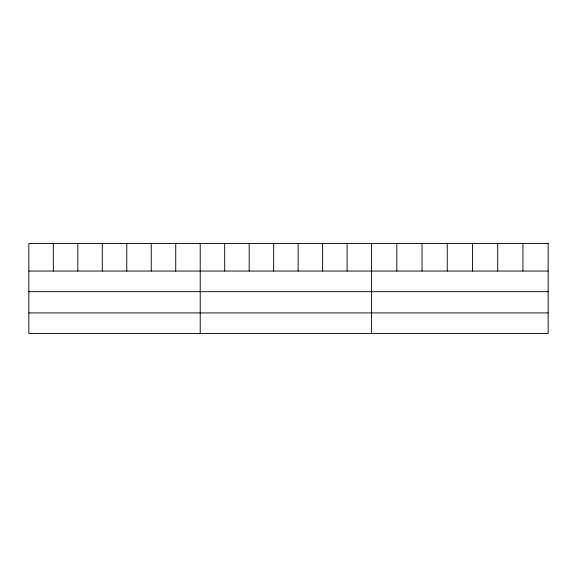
<?xml version="1.0" encoding="UTF-8"?>
<svg xmlns="http://www.w3.org/2000/svg" width="577" height="577" viewBox="0 0 577 577"><rect width="100%" height="100%" fill="white"/><g stroke="black" fill="none" stroke-linecap="round" stroke-linejoin="round"><path stroke-width="0.87" d="M28.85 271.06L548.15 271.06M28.85 291.673L548.15 291.673M28.85 312.922L548.15 312.922M522.928 243.465L522.928 271.06M497.706 243.465L497.706 271.06M472.484 243.465L472.484 271.06M447.254 243.465L447.254 271.06M422.032 243.465L422.032 271.06M396.81 243.465L396.81 271.06M371.588 243.465L371.588 333.535M347.109 243.465L347.109 271.06M322.622 243.465L322.622 271.06M298.143 243.465L298.143 271.06M273.664 243.465L273.664 271.06M249.185 243.465L249.185 271.06M224.698 243.465L224.698 271.06M200.219 243.465L200.219 333.535M175.74 243.465L175.74 271.06M151.253 243.465L151.253 271.06M126.774 243.465L126.774 271.06M102.295 243.465L102.295 271.06M77.816 243.465L77.816 271.06M53.329 243.465L53.329 271.06M548.15 243.465L28.85 243.465L28.85 333.535L548.15 333.535L548.15 243.465"/></g></svg>
